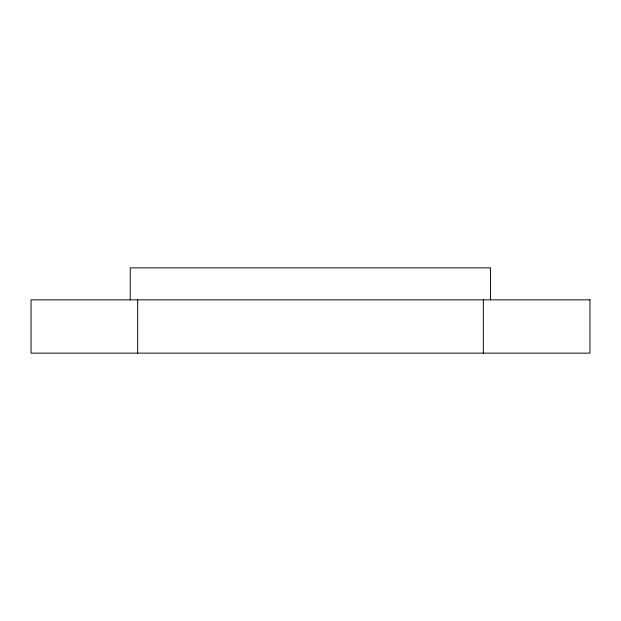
<?xml version="1.0" encoding="UTF-8"?>
<svg xmlns="http://www.w3.org/2000/svg" width="621" height="621" viewBox="0 0 621 621"><rect width="100%" height="100%" fill="white"/><g stroke="black" fill="none" stroke-linecap="round" stroke-linejoin="round"><path stroke-width="0.93" d="M490.505 299.842L490.505 267.861L130.239 267.861L130.239 299.842M483.34 299.842L483.34 353.139M137.66 299.842L137.66 353.139M589.95 299.842L31.05 299.842L31.05 353.139L589.95 353.139L589.95 299.842"/></g></svg>
